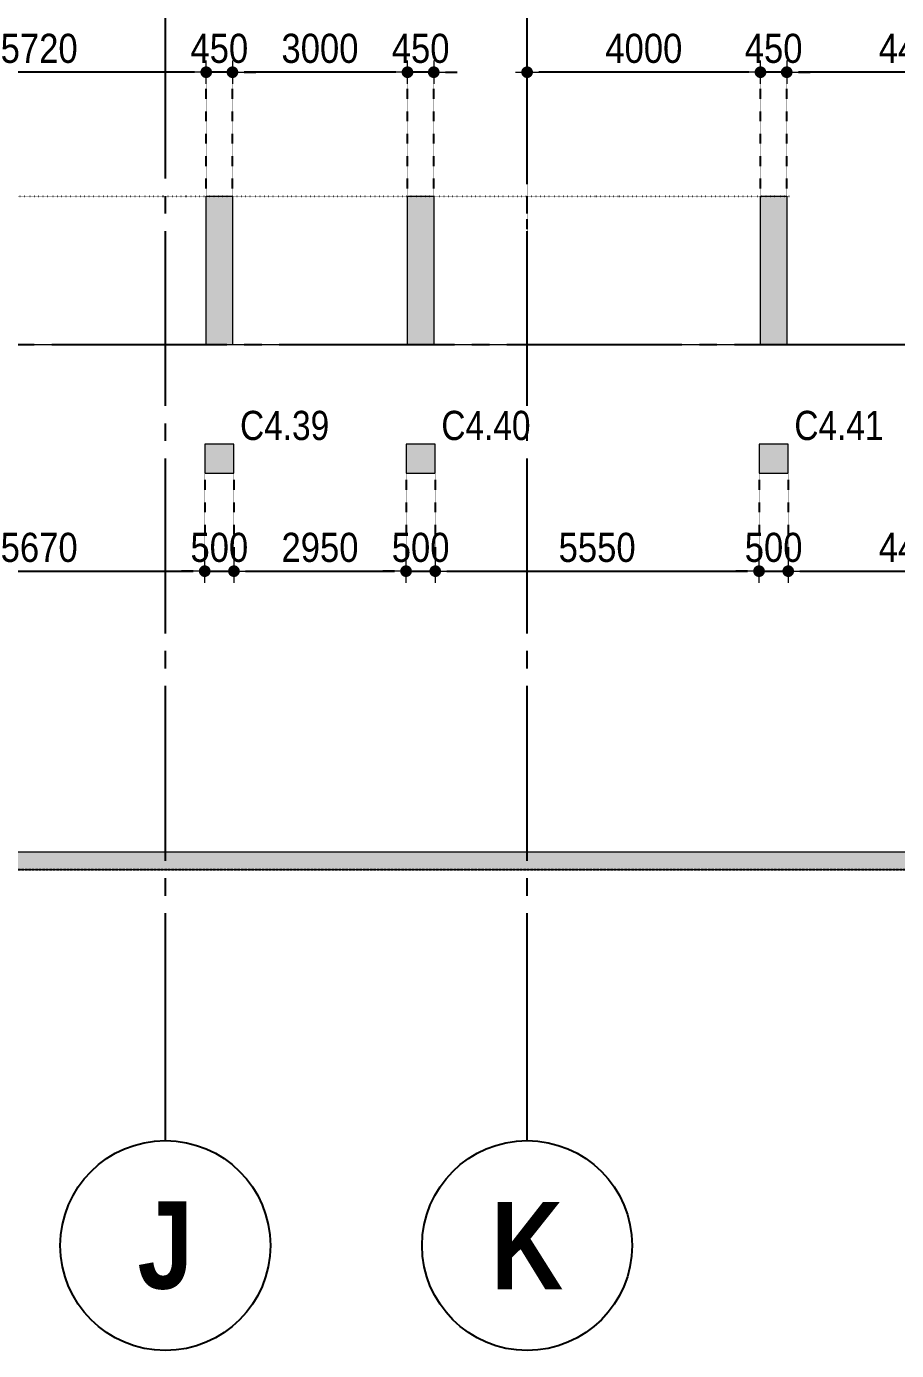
# Model space of a CAD drawing. Header units: millimetres. Extents: x -3973692 to -2843767, y 592734 to 838475.
# Drawn here: x -3680225 to -3665314, y 592734 to 615443 of the extents above; entities that cross this region are included whole.
import ezdxf
from ezdxf.enums import TextEntityAlignment as Align

# ---------------------------------------------------------------- set-up
doc = ezdxf.new("R2010")
doc.units = ezdxf.units.MM
doc.header["$MEASUREMENT"] = 0
doc.header["$PDMODE"] = 3
doc.header["$PDSIZE"] = -20
for name, pattern in [('CHG_XX_Cot_Ham 1$0$MB_Luoi truc$0$Center101', [13, 10, -1, 1, -1]), ('CHG_XX_Cot_Ham 1$0$MB_Luoi truc$0$HTT Hidden 21', [3, 2, -1]), ('CHG_XX_Luoi truc$0$MB_Luoi truc$0$Center101', [13, 10, -1, 1, -1]), ('DIVIDE2', [15.875, 6.35, -3.175, 0, -3.175, 0, -3.175]), ('DOT2', [0.125, 0, -0.125]), ('HIDDEN5', [2.8375, 1.25, -1.5875])]:
    doc.linetypes.add(name, pattern=pattern)
doc.layers.get('0').update_dxf_attribs({"lineweight": 9})
doc.layers.get('Defpoints').update_dxf_attribs({"color": 10, "lineweight": 0})
for name, color, linetype, lineweight in [("'S_General_Dim_1", 1, 'Continuous', 18), ("'S_General_Divide_3 Intermediate", 3, 'DIVIDE2', 40), ('CHG_XX_Cot_Ham 1$0$Ap0302_PC', 150, 'Continuous', 9), ('CHG_XX_Cot_Ham 1$0$Ap0302_PC @ 1', 150, 'Continuous', 9), ('CHG_XX_Cot_Ham 1$0$Ap0302_PC @ 150 VP1', 150, 'Continuous', 9), ('CHG_XX_Cot_Ham 1$0$Ap0302_PC @ 150 VP2', 150, 'Continuous', 9), ('CHG_XX_Cot_Ham 1$0$Ap0302_PC @ 150 VP3', 150, 'Continuous', 9), ('CHG_XX_Cot_Ham 1$0$Ap0302_PC @ 150 VP4', 150, 'Continuous', 9), ('CHG_XX_Cot_Ham 1$0$Ap0302_PC @ 150 VP5', 150, 'Continuous', 9), ('CHG_XX_Cot_Ham 1$0$Ap0302_PC @ 150 VP6', 150, 'Continuous', 9), ('CHG_XX_Cot_Ham 1$0$Ap0302_PC @ 150 VP7', 150, 'Continuous', 9), ('CHG_XX_Cot_Ham 1$0$Ap0302_PC @ 150 VP8', 150, 'Continuous', 9), ('CHG_XX_Cot_Ham 1$0$Ap0302_PC @ 150 VP9', 150, 'Continuous', 9), ('CHG_XX_Cot_Ham 1$0$Ap0302_PC @ 150 VPModel', 150, 'Continuous', 9), ('CHG_XX_Cot_Ham 1$0$Ap0311_H', 8, 'Continuous', 15), ('CHG_XX_Cot_Ham 1$0$MB_Luoi truc$0$Grid Line', 251, 'CHG_XX_Cot_Ham 1$0$MB_Luoi truc$0$Center101', 9), ('CHG_XX_Cot_Ham 1$0$S_Concrete_Cont_2 Normal', 2, 'Continuous', 13), ('TEXT', 7, 'Continuous', 15)]:
    doc.layers.add(name, color=color, linetype=linetype, lineweight=lineweight)
for name, color, linetype in [('CHG_XX_Cot_Ham 1$0$MB_Cot ham$0$Concrete Line', 6, 'Continuous'), ('CHG_XX_Cot_Ham 1$0$mb_cot tang 1-3$0$Concrete Line', 6, 'Continuous'), ('CHG_XX_Luoi truc$0$Grid', 34, 'Continuous'), ('CHG_XX_Luoi truc$0$Grid Line', 251, 'CHG_XX_Luoi truc$0$MB_Luoi truc$0$Center101'), ('dim', 1, 'Continuous')]:
    doc.layers.add(name, color=color, linetype=linetype)
doc.styles.add('arial', font='arial.ttf', dxfattribs={"width": 0.85})
doc.styles.add('CHG_XX_Luoi truc$0$MB_Luoi truc$0$Grid A-F$0$VNI-HelveCB', font='')
doc.styles.add('TTP-HelCon', font='')
doc.styles.get('CHG_XX_Luoi truc$0$MB_Luoi truc$0$Grid A-F$0$VNI-HelveCB').set_extended_font_data('VNI-Helve-Condense', bold=True)
doc.styles.get('TTP-HelCon').set_extended_font_data('VNI-Helve-Condense')
doc.dimstyles.new('200', dxfattribs={"dimscale": 200, "dimtxt": 2.5, "dimasz": 1, "dimexe": 0, "dimexo": 0, "dimgap": 0.75, "dimtad": 1, "dimdec": 0, "dimrnd": 10, "dimzin": 9, "dimdsep": 46, "dimtxsty": 'arial', "dimblk1": 'DIMDOT', "dimblk2": 'DIMDOT', "dimsah": 1, "dimcen": 2, "dimdle": 3, "dimclre": 8, "dimclrt": 2, "dimadec": 0, "dimazin": 0, "dimtfac": 1, "dimtdec": 0, "dimtix": 1, "dimtmove": 2, "dimatfit": 3, "dimldrblk": 'DIMPIJL', "dimfxl": 1, "dimtvp": 1.8, "dimtolj": 1, "dimtzin": 0, "dimarcsym": 0})

# ---------------------------------------------------------------- blocks, each defined once
blk = doc.blocks.new('*U2841')
at = {"layer": 'CHG_XX_Luoi truc$0$Grid', "lineweight": -2}
blk.add_line((0, -3), (0, 0), dxfattribs=at)
blk.add_circle((0, -9), 6, dxfattribs=at)
at = {"layer": 'CHG_XX_Luoi truc$0$Grid Line'}
blk.add_line((0, 0), (0, 608), dxfattribs=at)
at = {"layer": 'CHG_XX_Luoi truc$0$Grid', "lineweight": -2, "style": 'CHG_XX_Luoi truc$0$MB_Luoi truc$0$Grid A-F$0$VNI-HelveCB'}
for tag, p in [('GRIDSUB', (0, 617)), ('GRID', (0, -9))]:
    blk.add_attdef(tag, text='', height=5, dxfattribs=at).set_placement(p, align=Align.MIDDLE)
blk = doc.blocks.new('*U2843')
at = {"layer": 'CHG_XX_Luoi truc$0$Grid Line'}
blk.add_line((0, 0), (0, 438), dxfattribs=at)
at = {"layer": 'CHG_XX_Luoi truc$0$Grid', "lineweight": -2, "style": 'CHG_XX_Luoi truc$0$MB_Luoi truc$0$Grid A-F$0$VNI-HelveCB'}
for tag, p in [('GRIDSUB', (0, 447)), ('GRID', (0, -9))]:
    blk.add_attdef(tag, text='', height=5, dxfattribs=at).set_placement(p, align=Align.MIDDLE)
blk = doc.blocks.new('CHG_XX_Luoi truc')
at = {"layer": 'CHG_XX_Luoi truc$0$Grid'}
ref = blk.add_blockref('*U2841', (70650, -12747), dxfattribs=dict(at, xscale=300, yscale=300, zscale=300))
ref.add_attrib('GRID', 'J', dxfattribs={"lineweight": -2, "height": 1500, "style": 'CHG_XX_Luoi truc$0$MB_Luoi truc$0$Grid A-F$0$VNI-HelveCB'}).set_placement((70650, -15447), align=Align.MIDDLE)
ref = blk.add_blockref('*U2841', (76850, -12747), dxfattribs=dict(at, xscale=300, yscale=300, zscale=300))
ref.add_attrib('GRID', 'K', dxfattribs={"lineweight": -2, "height": 1500, "style": 'CHG_XX_Luoi truc$0$MB_Luoi truc$0$Grid A-F$0$VNI-HelveCB'}).set_placement((76850, -15447), align=Align.MIDDLE)
at = {"layer": 'CHG_XX_Luoi truc$0$Grid', "xscale": 300.0000000000013, "yscale": 300.0000000000013, "zscale": 300.0000000000013, "rotation": 90}
blk.add_blockref('*U2843', (110703, 0), dxfattribs=at)
blk = doc.blocks.new('*U3241')
at = {"layer": 'CHG_XX_Cot_Ham 1$0$Ap0302_PC @ 1'}
h = blk.add_hatch(color=256, dxfattribs=at)
h.dxf.hatch_style = 1
h.paths.add_polyline_path([(450, 0), (0, 0), (0, -2550), (450, -2550)])
at = {"layer": 'CHG_XX_Cot_Ham 1$0$Ap0302_PC @ 150 VP1'}
h = blk.add_hatch(color=256, dxfattribs=at)
h.dxf.hatch_style = 1
h.paths.add_polyline_path([(450, 0), (0, 0), (0, -2550), (450, -2550)])
at = {"layer": 'CHG_XX_Cot_Ham 1$0$Ap0302_PC @ 150 VP2'}
h = blk.add_hatch(color=256, dxfattribs=at)
h.dxf.hatch_style = 1
h.paths.add_polyline_path([(450, 0), (0, 0), (0, -2550), (450, -2550)])
at = {"layer": 'CHG_XX_Cot_Ham 1$0$Ap0302_PC @ 150 VP3'}
h = blk.add_hatch(color=256, dxfattribs=at)
h.dxf.hatch_style = 1
h.paths.add_polyline_path([(450, 0), (0, 0), (0, -2550), (450, -2550)])
at = {"layer": 'CHG_XX_Cot_Ham 1$0$Ap0302_PC @ 150 VP4'}
h = blk.add_hatch(color=256, dxfattribs=at)
h.dxf.hatch_style = 1
h.paths.add_polyline_path([(450, 0), (0, 0), (0, -2550), (450, -2550)])
at = {"layer": 'CHG_XX_Cot_Ham 1$0$Ap0302_PC @ 150 VP5'}
h = blk.add_hatch(color=256, dxfattribs=at)
h.dxf.hatch_style = 1
h.paths.add_polyline_path([(450, 0), (0, 0), (0, -2550), (450, -2550)])
at = {"layer": 'CHG_XX_Cot_Ham 1$0$Ap0302_PC @ 150 VP6'}
h = blk.add_hatch(color=256, dxfattribs=at)
h.dxf.hatch_style = 1
h.paths.add_polyline_path([(450, 0), (0, 0), (0, -2550), (450, -2550)])
at = {"layer": 'CHG_XX_Cot_Ham 1$0$Ap0302_PC @ 150 VP7'}
h = blk.add_hatch(color=256, dxfattribs=at)
h.dxf.hatch_style = 1
h.paths.add_polyline_path([(450, 0), (0, 0), (0, -2550), (450, -2550)])
at = {"layer": 'CHG_XX_Cot_Ham 1$0$Ap0302_PC @ 150 VP8'}
h = blk.add_hatch(color=256, dxfattribs=at)
h.dxf.hatch_style = 1
h.paths.add_polyline_path([(450, 0), (0, 0), (0, -2550), (450, -2550)])
at = {"layer": 'CHG_XX_Cot_Ham 1$0$Ap0302_PC @ 150 VP9'}
h = blk.add_hatch(color=256, dxfattribs=at)
h.dxf.hatch_style = 1
h.paths.add_polyline_path([(450, 0), (0, 0), (0, -2550), (450, -2550)])
at = {"layer": 'CHG_XX_Cot_Ham 1$0$Ap0302_PC @ 150 VPModel'}
h = blk.add_hatch(color=256, dxfattribs=at)
h.dxf.hatch_style = 1
h.paths.add_polyline_path([(450, 0), (0, 0), (0, -2550), (450, -2550)])
blk = doc.blocks.new('CHG_XX_Cot_Ham 1$0$Block A_C450x2250')
at = {"layer": 'CHG_XX_Cot_Ham 1$0$Ap0302_PC'}
blk.add_lwpolyline([(450, -2550), (0, -2550), (0, 0), (450, 0)], close=True, dxfattribs=at)
blk.add_blockref('*U3241', (0, 0), dxfattribs=at)
blk = doc.blocks.new('*U3243')
at = {"layer": 'CHG_XX_Cot_Ham 1$0$Ap0302_PC @ 1'}
h = blk.add_hatch(color=3, dxfattribs=at)
h.dxf.hatch_style = 1
h.paths.add_polyline_path([(-250, -250), (-250, 250), (250, 250), (250, -250)])
at = {"layer": 'CHG_XX_Cot_Ham 1$0$Ap0302_PC @ 150 VP1'}
h = blk.add_hatch(color=3, dxfattribs=at)
h.dxf.hatch_style = 1
h.paths.add_polyline_path([(-250, -250), (-250, 250), (250, 250), (250, -250)])
at = {"layer": 'CHG_XX_Cot_Ham 1$0$Ap0302_PC @ 150 VP2'}
h = blk.add_hatch(color=3, dxfattribs=at)
h.dxf.hatch_style = 1
h.paths.add_polyline_path([(-250, -250), (-250, 250), (250, 250), (250, -250)])
at = {"layer": 'CHG_XX_Cot_Ham 1$0$Ap0302_PC @ 150 VP3'}
h = blk.add_hatch(color=3, dxfattribs=at)
h.dxf.hatch_style = 1
h.paths.add_polyline_path([(-250, -250), (-250, 250), (250, 250), (250, -250)])
at = {"layer": 'CHG_XX_Cot_Ham 1$0$Ap0302_PC @ 150 VP4'}
h = blk.add_hatch(color=3, dxfattribs=at)
h.dxf.hatch_style = 1
h.paths.add_polyline_path([(-250, -250), (-250, 250), (250, 250), (250, -250)])
at = {"layer": 'CHG_XX_Cot_Ham 1$0$Ap0302_PC @ 150 VP5'}
h = blk.add_hatch(color=3, dxfattribs=at)
h.dxf.hatch_style = 1
h.paths.add_polyline_path([(-250, -250), (-250, 250), (250, 250), (250, -250)])
at = {"layer": 'CHG_XX_Cot_Ham 1$0$Ap0302_PC @ 150 VP6'}
h = blk.add_hatch(color=3, dxfattribs=at)
h.dxf.hatch_style = 1
h.paths.add_polyline_path([(-250, -250), (-250, 250), (250, 250), (250, -250)])
at = {"layer": 'CHG_XX_Cot_Ham 1$0$Ap0302_PC @ 150 VP7'}
h = blk.add_hatch(color=3, dxfattribs=at)
h.dxf.hatch_style = 1
h.paths.add_polyline_path([(-250, -250), (-250, 250), (250, 250), (250, -250)])
at = {"layer": 'CHG_XX_Cot_Ham 1$0$Ap0302_PC @ 150 VP8'}
h = blk.add_hatch(color=3, dxfattribs=at)
h.dxf.hatch_style = 1
h.paths.add_polyline_path([(-250, -250), (-250, 250), (250, 250), (250, -250)])
at = {"layer": 'CHG_XX_Cot_Ham 1$0$Ap0302_PC @ 150 VP9'}
h = blk.add_hatch(color=3, dxfattribs=at)
h.dxf.hatch_style = 1
h.paths.add_polyline_path([(-250, -250), (-250, 250), (250, 250), (250, -250)])
at = {"layer": 'CHG_XX_Cot_Ham 1$0$Ap0302_PC @ 150 VPModel'}
h = blk.add_hatch(color=3, dxfattribs=at)
h.dxf.hatch_style = 1
h.paths.add_polyline_path([(-250, -250), (-250, 250), (250, 250), (250, -250)])
blk = doc.blocks.new('CHG_XX_Cot_Ham 1$0$500x500')
at = {"layer": 'CHG_XX_Cot_Ham 1$0$Ap0302_PC'}
blk.add_lwpolyline([(250, -250), (250, 250), (-250, 250), (-250, -250)], close=True, dxfattribs=at)
blk.add_blockref('*U3243', (0, 0), dxfattribs=at)
blk = doc.blocks.new('CHG_XX_Cot_Ham 1')
at = {"layer": 'CHG_XX_Cot_Ham 1$0$Ap0311_H'}
h = blk.add_hatch(color=256, dxfattribs=at)
h.dxf.hatch_style = 1
h.paths.add_polyline_path([(99639.2, 163400), (-10900, 163400), (-10900, 85450), (-300, 85450), (-300, 84050), (32350, 84050), (32350, -9000), (103575.5, -9000), (106050, -6022), (106050, 158254.3)])
h.paths.add_polyline_path([(99533.7, 163100), (105750, 158110.4), (105750, 90450), (105650, 90450), (105650, 90450), (105750, 90450), (105750, 13850), (105750, 13825.9), (105750, -5913.6), (103434.7, -8700), (93600, -8700), (32650, -8700), (32650, 84350), (0, 84350), (0, 85750), (-10600, 85750), (-10600, 163100), (93600, 163100)], flags=16)
at = {"layer": 'CHG_XX_Cot_Ham 1$0$Ap0302_PC'}
blk.add_lwpolyline([(32350, 84050), (-300, 84050), (-300, 85450), (-10900, 85450), (-10900, 163400), (99639.2, 163400), (106050, 158254.3), (106050, -6022), (103575.5, -9000), (32350, -9000)], close=True, dxfattribs=at)
blk.add_lwpolyline([(105750, 90444), (105750, -5913.6), (103434.7, -8700), (32650, -8700), (32650, 84350), (0, 84350), (0, 85750), (-10600, 85750), (-10600, 163100), (99533.7, 163100), (105750, 158110.4), (105750, 127475.9)], dxfattribs=at)
at = {"layer": 'CHG_XX_Cot_Ham 1$0$MB_Cot ham$0$Concrete Line', "linetype": 'CHG_XX_Cot_Ham 1$0$MB_Luoi truc$0$HTT Hidden 21'}
blk.add_lwpolyline([(99639.2, 163400), (106050, 158254.3), (106050, -6022), (103575.5, -9000), (32350, -9000), (32350, 84050), (-300, 84050), (-300, 85450), (-10900, 85450), (-10900, 163400)], close=True, dxfattribs=at)
at = {"layer": 'CHG_XX_Cot_Ham 1$0$MB_Luoi truc$0$Grid Line'}
blk.add_line((110702.9, 0), (-20697.1, 0), dxfattribs=at)
at = {"layer": 'CHG_XX_Cot_Ham 1$0$Ap0302_PC'}
for p in [(71350, 2550), (74800, 2550), (80850, 2550)]:
    blk.add_blockref('CHG_XX_Cot_Ham 1$0$Block A_C450x2250', p, dxfattribs=at)
at = {"layer": 'CHG_XX_Cot_Ham 1$0$mb_cot tang 1-3$0$Concrete Line'}
blk.add_blockref('CHG_XX_Luoi truc', (0, 0), dxfattribs=at)
at = {"layer": 'CHG_XX_Cot_Ham 1$0$S_Concrete_Cont_2 Normal'}
for p in [(71575, -1950), (75025, -1950), (81075, -1950)]:
    blk.add_blockref('CHG_XX_Cot_Ham 1$0$500x500', p, dxfattribs=at)
blk = doc.blocks.new('DIMDOT')
for p, q in [((1, 0), (-1, 0)), ((0, -1), (0, 1))]:
    blk.add_line(p, q)
at = {"const_width": 0.5}
blk.add_lwpolyline([(-0.25, 0, 1), (0.25, 0, 1)], format="xyb", close=True, dxfattribs=at)
blk = doc.blocks.new('*D2053')
at = {"layer": "'S_General_Dim_1", "color": 8, "linetype": 'HIDDEN5', "lineweight": -2, "transparency": 16777216}
for p, q in [((-3667195, 612531), (-3667195, 614659)), ((-3662720, 613582), (-3662720, 614659))]:
    blk.add_line(p, q, dxfattribs=at)
at = {"layer": "'S_General_Dim_1", "color": 0, "lineweight": -2, "transparency": 16777216}
blk.add_line((-3662920, 614659), (-3666995, 614659), dxfattribs=at)
at = {"layer": 'Defpoints', "color": 0, "transparency": 16777216}
for p in [(-3667195, 614659), (-3662720, 613582), (-3667195, 612531)]:
    blk.add_point(p, dxfattribs=at)
at = {"layer": "'S_General_Dim_1", "color": 0, "lineweight": -2, "transparency": 16777216, "xscale": 200, "yscale": 200, "zscale": 200, "rotation": 180}
blk.add_blockref('DIMDOT', (-3667195, 614659), dxfattribs=at)
at = {"layer": "'S_General_Dim_1", "color": 0, "lineweight": -2, "transparency": 16777216, "xscale": 200, "yscale": 200, "zscale": 200}
blk.add_blockref('DIMDOT', (-3662720, 614659), dxfattribs=at)
at = {"layer": "'S_General_Dim_1", "color": 2, "transparency": 16777216, "insert": (-3664958, 615065), "char_height": 500, "attachment_point": 5, "style": 'arial'}
blk.add_mtext('\\A1;4480', dxfattribs=at)
blk = doc.blocks.new('DIMPIJL')
at = {"linetype": 'ByBlock'}
blk.add_solid([(-2.5, 0.42), (-2.5, -0.42), (0, 0)], dxfattribs=at)
blk = doc.blocks.new('*D2054')
at = {"layer": "'S_General_Dim_1", "color": 0, "lineweight": -2, "transparency": 16777216}
for p, q in [((-3667845, 614659), (-3668045, 614659)), ((-3667195, 614659), (-3667645, 614659)), ((-3666995, 614659), (-3666795, 614659))]:
    blk.add_line(p, q, dxfattribs=at)
at = {"layer": "'S_General_Dim_1", "color": 8, "linetype": 'HIDDEN5', "lineweight": -2, "transparency": 16777216}
for p, q in [((-3667645, 612531), (-3667645, 614659)), ((-3667195, 612531), (-3667195, 614659))]:
    blk.add_line(p, q, dxfattribs=at)
at = {"layer": 'Defpoints', "color": 0, "transparency": 16777216}
for p in [(-3667645, 614659), (-3667645, 612531), (-3667195, 612531)]:
    blk.add_point(p, dxfattribs=at)
at = {"layer": "'S_General_Dim_1", "color": 0, "lineweight": -2, "transparency": 16777216, "xscale": 200, "yscale": 200, "zscale": 200}
blk.add_blockref('DIMDOT', (-3667645, 614659), dxfattribs=at)
at = {"layer": "'S_General_Dim_1", "color": 0, "lineweight": -2, "transparency": 16777216, "xscale": 200, "yscale": 200, "zscale": 200, "rotation": 180}
blk.add_blockref('DIMDOT', (-3667195, 614659), dxfattribs=at)
at = {"layer": "'S_General_Dim_1", "color": 2, "transparency": 16777216, "insert": (-3667420, 615065), "char_height": 500, "attachment_point": 5, "style": 'arial'}
blk.add_mtext('\\A1;450', dxfattribs=at)
blk = doc.blocks.new('*D2055')
at = {"layer": "'S_General_Dim_1", "color": 8, "linetype": 'HIDDEN5', "lineweight": -2, "transparency": 16777216}
for p, q in [((-3671645, 611598), (-3671645, 614659)), ((-3667645, 612531), (-3667645, 614659))]:
    blk.add_line(p, q, dxfattribs=at)
at = {"layer": "'S_General_Dim_1", "color": 0, "lineweight": -2, "transparency": 16777216}
blk.add_line((-3667845, 614659), (-3671445, 614659), dxfattribs=at)
at = {"layer": 'Defpoints', "color": 0, "transparency": 16777216}
for p in [(-3671645, 614659), (-3667645, 612531), (-3671645, 611598)]:
    blk.add_point(p, dxfattribs=at)
at = {"layer": "'S_General_Dim_1", "color": 0, "lineweight": -2, "transparency": 16777216, "xscale": 200, "yscale": 200, "zscale": 200, "rotation": 180}
blk.add_blockref('DIMDOT', (-3671645, 614659), dxfattribs=at)
at = {"layer": "'S_General_Dim_1", "color": 0, "lineweight": -2, "transparency": 16777216, "xscale": 200, "yscale": 200, "zscale": 200}
blk.add_blockref('DIMDOT', (-3667645, 614659), dxfattribs=at)
at = {"layer": "'S_General_Dim_1", "color": 2, "transparency": 16777216, "insert": (-3669645, 615065), "char_height": 500, "attachment_point": 5, "style": 'arial'}
blk.add_mtext('\\A1;4000', dxfattribs=at)
blk = doc.blocks.new('*D2069')
at = {"layer": "'S_General_Dim_1", "color": 0, "lineweight": -2, "transparency": 16777216}
for p, q in [((-3673895, 614659), (-3674095, 614659)), ((-3673245, 614659), (-3673695, 614659)), ((-3673045, 614659), (-3672845, 614659))]:
    blk.add_line(p, q, dxfattribs=at)
at = {"layer": "'S_General_Dim_1", "color": 8, "linetype": 'HIDDEN5', "lineweight": -2, "transparency": 16777216}
for p, q in [((-3673695, 612531), (-3673695, 614659)), ((-3673245, 612531), (-3673245, 614659))]:
    blk.add_line(p, q, dxfattribs=at)
at = {"layer": 'Defpoints', "color": 0, "transparency": 16777216}
for p in [(-3673695, 614659), (-3673695, 612531), (-3673245, 612531)]:
    blk.add_point(p, dxfattribs=at)
at = {"layer": "'S_General_Dim_1", "color": 0, "lineweight": -2, "transparency": 16777216, "xscale": 200, "yscale": 200, "zscale": 200}
blk.add_blockref('DIMDOT', (-3673695, 614659), dxfattribs=at)
at = {"layer": "'S_General_Dim_1", "color": 0, "lineweight": -2, "transparency": 16777216, "xscale": 200, "yscale": 200, "zscale": 200, "rotation": 180}
blk.add_blockref('DIMDOT', (-3673245, 614659), dxfattribs=at)
at = {"layer": "'S_General_Dim_1", "color": 2, "transparency": 16777216, "insert": (-3673470, 615065), "char_height": 500, "attachment_point": 5, "style": 'arial'}
blk.add_mtext('\\A1;450', dxfattribs=at)
blk = doc.blocks.new('*D2070')
at = {"layer": "'S_General_Dim_1", "color": 8, "linetype": 'HIDDEN5', "lineweight": -2, "transparency": 16777216}
for p, q in [((-3676695, 612531), (-3676695, 614659)), ((-3673695, 612531), (-3673695, 614659))]:
    blk.add_line(p, q, dxfattribs=at)
at = {"layer": "'S_General_Dim_1", "color": 0, "lineweight": -2, "transparency": 16777216}
blk.add_line((-3673895, 614659), (-3676495, 614659), dxfattribs=at)
at = {"layer": 'Defpoints', "color": 0, "transparency": 16777216}
for p in [(-3676695, 614659), (-3676695, 612531), (-3673695, 612531)]:
    blk.add_point(p, dxfattribs=at)
at = {"layer": "'S_General_Dim_1", "color": 0, "lineweight": -2, "transparency": 16777216, "xscale": 200, "yscale": 200, "zscale": 200, "rotation": 180}
blk.add_blockref('DIMDOT', (-3676695, 614659), dxfattribs=at)
at = {"layer": "'S_General_Dim_1", "color": 0, "lineweight": -2, "transparency": 16777216, "xscale": 200, "yscale": 200, "zscale": 200}
blk.add_blockref('DIMDOT', (-3673695, 614659), dxfattribs=at)
at = {"layer": "'S_General_Dim_1", "color": 2, "transparency": 16777216, "insert": (-3675195, 615065), "char_height": 500, "attachment_point": 5, "style": 'arial'}
blk.add_mtext('\\A1;3000', dxfattribs=at)
blk = doc.blocks.new('*D2071')
at = {"layer": "'S_General_Dim_1", "color": 0, "lineweight": -2, "transparency": 16777216}
for p, q in [((-3677345, 614659), (-3677545, 614659)), ((-3676695, 614659), (-3677145, 614659)), ((-3676495, 614659), (-3676295, 614659))]:
    blk.add_line(p, q, dxfattribs=at)
at = {"layer": "'S_General_Dim_1", "color": 8, "linetype": 'HIDDEN5', "lineweight": -2, "transparency": 16777216}
for p, q in [((-3677145, 612531), (-3677145, 614659)), ((-3676695, 612531), (-3676695, 614659))]:
    blk.add_line(p, q, dxfattribs=at)
at = {"layer": 'Defpoints', "color": 0, "transparency": 16777216}
for p in [(-3677145, 614659), (-3677145, 612531), (-3676695, 612531)]:
    blk.add_point(p, dxfattribs=at)
at = {"layer": "'S_General_Dim_1", "color": 0, "lineweight": -2, "transparency": 16777216, "xscale": 200, "yscale": 200, "zscale": 200}
blk.add_blockref('DIMDOT', (-3677145, 614659), dxfattribs=at)
at = {"layer": "'S_General_Dim_1", "color": 0, "lineweight": -2, "transparency": 16777216, "xscale": 200, "yscale": 200, "zscale": 200, "rotation": 180}
blk.add_blockref('DIMDOT', (-3676695, 614659), dxfattribs=at)
at = {"layer": "'S_General_Dim_1", "color": 2, "transparency": 16777216, "insert": (-3676920, 615065), "char_height": 500, "attachment_point": 5, "style": 'arial'}
blk.add_mtext('\\A1;450', dxfattribs=at)
blk = doc.blocks.new('*D2072')
at = {"layer": "'S_General_Dim_1", "color": 8, "linetype": 'HIDDEN5', "lineweight": -2, "transparency": 16777216}
for p, q in [((-3682870, 612531), (-3682870, 614659)), ((-3677145, 612531), (-3677145, 614659))]:
    blk.add_line(p, q, dxfattribs=at)
at = {"layer": "'S_General_Dim_1", "color": 0, "lineweight": -2, "transparency": 16777216}
blk.add_line((-3677345, 614659), (-3682670, 614659), dxfattribs=at)
at = {"layer": 'Defpoints', "color": 0, "transparency": 16777216}
for p in [(-3682870, 614659), (-3682870, 612531), (-3677145, 612531)]:
    blk.add_point(p, dxfattribs=at)
at = {"layer": "'S_General_Dim_1", "color": 0, "lineweight": -2, "transparency": 16777216, "xscale": 200, "yscale": 200, "zscale": 200, "rotation": 180}
blk.add_blockref('DIMDOT', (-3682870, 614659), dxfattribs=at)
at = {"layer": "'S_General_Dim_1", "color": 0, "lineweight": -2, "transparency": 16777216, "xscale": 200, "yscale": 200, "zscale": 200}
blk.add_blockref('DIMDOT', (-3677145, 614659), dxfattribs=at)
at = {"layer": "'S_General_Dim_1", "color": 2, "transparency": 16777216, "insert": (-3680008, 615065), "char_height": 500, "attachment_point": 5, "style": 'arial'}
blk.add_mtext('\\A1;5720', dxfattribs=at)
blk = doc.blocks.new('PODIUM')
at = {"layer": 'TEXT', "color": 6, "style": 'TTP-HelCon'}
for s, p in [('C4.39', (-5516, -67775)), ('C4.40', (-2066, -67775)), ('C4.41', (3984, -67775))]:
    blk.add_text(s, height=500, dxfattribs=at).set_placement(p)
blk = doc.blocks.new('*D2752')
at = {"layer": "'S_General_Dim_1", "color": 8, "linetype": 'HIDDEN5', "lineweight": -2, "transparency": 16777216}
for p, q in [((-3682845, 607781), (-3682845, 606101)), ((-3677170, 607781), (-3677170, 606101))]:
    blk.add_line(p, q, dxfattribs=at)
at = {"layer": "'S_General_Dim_1", "color": 0, "lineweight": -2, "transparency": 16777216}
blk.add_line((-3682645, 606101), (-3677370, 606101), dxfattribs=at)
at = {"layer": 'Defpoints', "color": 0, "transparency": 16777216}
for p in [(-3682845, 607781), (-3677170, 607781), (-3677170, 606101)]:
    blk.add_point(p, dxfattribs=at)
at = {"layer": "'S_General_Dim_1", "color": 0, "lineweight": -2, "transparency": 16777216, "xscale": 200, "yscale": 200, "zscale": 200, "rotation": 180}
blk.add_blockref('DIMDOT', (-3682845, 606101), dxfattribs=at)
at = {"layer": "'S_General_Dim_1", "color": 0, "lineweight": -2, "transparency": 16777216, "xscale": 200, "yscale": 200, "zscale": 200}
blk.add_blockref('DIMDOT', (-3677170, 606101), dxfattribs=at)
at = {"layer": "'S_General_Dim_1", "color": 2, "transparency": 16777216, "insert": (-3680008, 606506), "char_height": 500, "attachment_point": 5, "style": 'arial'}
blk.add_mtext('\\A1;5670', dxfattribs=at)
blk = doc.blocks.new('*D2753')
at = {"layer": "'S_General_Dim_1", "color": 8, "linetype": 'HIDDEN5', "lineweight": -2, "transparency": 16777216}
for p, q in [((-3677170, 607781), (-3677170, 606101)), ((-3676670, 607781), (-3676670, 606101))]:
    blk.add_line(p, q, dxfattribs=at)
at = {"layer": "'S_General_Dim_1", "color": 0, "lineweight": -2, "transparency": 16777216}
for p, q in [((-3677370, 606101), (-3677570, 606101)), ((-3677170, 606101), (-3676670, 606101)), ((-3676470, 606101), (-3676270, 606101))]:
    blk.add_line(p, q, dxfattribs=at)
at = {"layer": 'Defpoints', "color": 0, "transparency": 16777216}
for p in [(-3677170, 607781), (-3676670, 607781), (-3676670, 606101)]:
    blk.add_point(p, dxfattribs=at)
at = {"layer": "'S_General_Dim_1", "color": 0, "lineweight": -2, "transparency": 16777216, "xscale": 200, "yscale": 200, "zscale": 200}
blk.add_blockref('DIMDOT', (-3677170, 606101), dxfattribs=at)
at = {"layer": "'S_General_Dim_1", "color": 0, "lineweight": -2, "transparency": 16777216, "xscale": 200, "yscale": 200, "zscale": 200, "rotation": 180}
blk.add_blockref('DIMDOT', (-3676670, 606101), dxfattribs=at)
at = {"layer": "'S_General_Dim_1", "color": 2, "transparency": 16777216, "insert": (-3676920, 606506), "char_height": 500, "attachment_point": 5, "style": 'arial'}
blk.add_mtext('\\A1;500', dxfattribs=at)
blk = doc.blocks.new('*D2754')
at = {"layer": "'S_General_Dim_1", "color": 8, "linetype": 'HIDDEN5', "lineweight": -2, "transparency": 16777216}
for p, q in [((-3676670, 607781), (-3676670, 606101)), ((-3673720, 607781), (-3673720, 606101))]:
    blk.add_line(p, q, dxfattribs=at)
at = {"layer": "'S_General_Dim_1", "color": 0, "lineweight": -2, "transparency": 16777216}
blk.add_line((-3676470, 606101), (-3673920, 606101), dxfattribs=at)
at = {"layer": 'Defpoints', "color": 0, "transparency": 16777216}
for p in [(-3676670, 607781), (-3673720, 607781), (-3673720, 606101)]:
    blk.add_point(p, dxfattribs=at)
at = {"layer": "'S_General_Dim_1", "color": 0, "lineweight": -2, "transparency": 16777216, "xscale": 200, "yscale": 200, "zscale": 200, "rotation": 180}
blk.add_blockref('DIMDOT', (-3676670, 606101), dxfattribs=at)
at = {"layer": "'S_General_Dim_1", "color": 0, "lineweight": -2, "transparency": 16777216, "xscale": 200, "yscale": 200, "zscale": 200}
blk.add_blockref('DIMDOT', (-3673720, 606101), dxfattribs=at)
at = {"layer": "'S_General_Dim_1", "color": 2, "transparency": 16777216, "insert": (-3675195, 606506), "char_height": 500, "attachment_point": 5, "style": 'arial'}
blk.add_mtext('\\A1;2950', dxfattribs=at)
blk = doc.blocks.new('*D2755')
at = {"layer": "'S_General_Dim_1", "color": 8, "linetype": 'HIDDEN5', "lineweight": -2, "transparency": 16777216}
for p, q in [((-3673720, 607781), (-3673720, 606101)), ((-3673220, 607781), (-3673220, 606101))]:
    blk.add_line(p, q, dxfattribs=at)
at = {"layer": "'S_General_Dim_1", "color": 0, "lineweight": -2, "transparency": 16777216}
for p, q in [((-3673920, 606101), (-3674120, 606101)), ((-3673720, 606101), (-3673220, 606101)), ((-3673020, 606101), (-3672820, 606101))]:
    blk.add_line(p, q, dxfattribs=at)
at = {"layer": 'Defpoints', "color": 0, "transparency": 16777216}
for p in [(-3673720, 607781), (-3673220, 607781), (-3673220, 606101)]:
    blk.add_point(p, dxfattribs=at)
at = {"layer": "'S_General_Dim_1", "color": 0, "lineweight": -2, "transparency": 16777216, "xscale": 200, "yscale": 200, "zscale": 200}
blk.add_blockref('DIMDOT', (-3673720, 606101), dxfattribs=at)
at = {"layer": "'S_General_Dim_1", "color": 0, "lineweight": -2, "transparency": 16777216, "xscale": 200, "yscale": 200, "zscale": 200, "rotation": 180}
blk.add_blockref('DIMDOT', (-3673220, 606101), dxfattribs=at)
at = {"layer": "'S_General_Dim_1", "color": 2, "transparency": 16777216, "insert": (-3673470, 606506), "char_height": 500, "attachment_point": 5, "style": 'arial'}
blk.add_mtext('\\A1;500', dxfattribs=at)
blk = doc.blocks.new('*D2756')
at = {"layer": "'S_General_Dim_1", "color": 8, "linetype": 'HIDDEN5', "lineweight": -2, "transparency": 16777216}
for p, q in [((-3673220, 607781), (-3673220, 606101)), ((-3667670, 607781), (-3667670, 606101))]:
    blk.add_line(p, q, dxfattribs=at)
at = {"layer": "'S_General_Dim_1", "color": 0, "lineweight": -2, "transparency": 16777216}
blk.add_line((-3673020, 606101), (-3667870, 606101), dxfattribs=at)
at = {"layer": 'Defpoints', "color": 0, "transparency": 16777216}
for p in [(-3673220, 607781), (-3667670, 607781), (-3667670, 606101)]:
    blk.add_point(p, dxfattribs=at)
at = {"layer": "'S_General_Dim_1", "color": 0, "lineweight": -2, "transparency": 16777216, "xscale": 200, "yscale": 200, "zscale": 200, "rotation": 180}
blk.add_blockref('DIMDOT', (-3673220, 606101), dxfattribs=at)
at = {"layer": "'S_General_Dim_1", "color": 0, "lineweight": -2, "transparency": 16777216, "xscale": 200, "yscale": 200, "zscale": 200}
blk.add_blockref('DIMDOT', (-3667670, 606101), dxfattribs=at)
at = {"layer": "'S_General_Dim_1", "color": 2, "transparency": 16777216, "insert": (-3670445, 606506), "char_height": 500, "attachment_point": 5, "style": 'arial'}
blk.add_mtext('\\A1;5550', dxfattribs=at)
blk = doc.blocks.new('*D2757')
at = {"layer": "'S_General_Dim_1", "color": 8, "linetype": 'HIDDEN5', "lineweight": -2, "transparency": 16777216}
for p, q in [((-3667670, 607781), (-3667670, 606101)), ((-3667170, 607781), (-3667170, 606101))]:
    blk.add_line(p, q, dxfattribs=at)
at = {"layer": "'S_General_Dim_1", "color": 0, "lineweight": -2, "transparency": 16777216}
for p, q in [((-3667870, 606101), (-3668070, 606101)), ((-3667670, 606101), (-3667170, 606101)), ((-3666970, 606101), (-3666770, 606101))]:
    blk.add_line(p, q, dxfattribs=at)
at = {"layer": 'Defpoints', "color": 0, "transparency": 16777216}
for p in [(-3667670, 607781), (-3667170, 607781), (-3667170, 606101)]:
    blk.add_point(p, dxfattribs=at)
at = {"layer": "'S_General_Dim_1", "color": 0, "lineweight": -2, "transparency": 16777216, "xscale": 200, "yscale": 200, "zscale": 200}
blk.add_blockref('DIMDOT', (-3667670, 606101), dxfattribs=at)
at = {"layer": "'S_General_Dim_1", "color": 0, "lineweight": -2, "transparency": 16777216, "xscale": 200, "yscale": 200, "zscale": 200, "rotation": 180}
blk.add_blockref('DIMDOT', (-3667170, 606101), dxfattribs=at)
at = {"layer": "'S_General_Dim_1", "color": 2, "transparency": 16777216, "insert": (-3667420, 606506), "char_height": 500, "attachment_point": 5, "style": 'arial'}
blk.add_mtext('\\A1;500', dxfattribs=at)
blk = doc.blocks.new('*D2758')
at = {"layer": "'S_General_Dim_1", "color": 8, "linetype": 'HIDDEN5', "lineweight": -2, "transparency": 16777216}
for p, q in [((-3667170, 607781), (-3667170, 606101)), ((-3662745, 607781), (-3662745, 606101))]:
    blk.add_line(p, q, dxfattribs=at)
at = {"layer": "'S_General_Dim_1", "color": 0, "lineweight": -2, "transparency": 16777216}
blk.add_line((-3666970, 606101), (-3662945, 606101), dxfattribs=at)
at = {"layer": 'Defpoints', "color": 0, "transparency": 16777216}
for p in [(-3667170, 607781), (-3662745, 607781), (-3662745, 606101)]:
    blk.add_point(p, dxfattribs=at)
at = {"layer": "'S_General_Dim_1", "color": 0, "lineweight": -2, "transparency": 16777216, "xscale": 200, "yscale": 200, "zscale": 200, "rotation": 180}
blk.add_blockref('DIMDOT', (-3667170, 606101), dxfattribs=at)
at = {"layer": "'S_General_Dim_1", "color": 0, "lineweight": -2, "transparency": 16777216, "xscale": 200, "yscale": 200, "zscale": 200}
blk.add_blockref('DIMDOT', (-3662745, 606101), dxfattribs=at)
at = {"layer": "'S_General_Dim_1", "color": 2, "transparency": 16777216, "insert": (-3664958, 606506), "char_height": 500, "attachment_point": 5, "style": 'arial'}
blk.add_mtext('\\A1;4430', dxfattribs=at)

msp = doc.modelspace()

# ---------------------------------------------------------------- linework, layer by layer
at = {"layer": 'dim', "linetype": 'DOT2', "ltscale": 10}
msp.add_line((-3698595.2, 612531), (-3667145.2, 612531), dxfattribs=at)

# ---------------------------------------------------------------- block references
at = {"layer": "'S_General_Divide_3 Intermediate"}
msp.add_blockref('CHG_XX_Cot_Ham 1', (-3748495.2, 609981), dxfattribs=at)
at = {"layer": 'TEXT'}
msp.add_blockref('PODIUM', (-3671048.8, 676125.7), dxfattribs=at)

# ---------------------------------------------------------------- dimensions: what is measured, and where the dimension line sits
at = {"layer": "'S_General_Dim_1"}
for base, p1, p2, picture, middle in [((-3682870.2, 614659.3), (-3677145.2, 612531), (-3682870.2, 612531), '*D2072', (-3680007.7, 615064.6)), ((-3677145.2, 614659.3), (-3676695.2, 612531), (-3677145.2, 612531), '*D2071', (-3676920.2, 615064.6)), ((-3676695.2, 614659.3), (-3673695.2, 612531), (-3676695.2, 612531), '*D2070', (-3675195.2, 615064.8)), ((-3673695.2, 614659.3), (-3673245.2, 612531), (-3673695.2, 612531), '*D2069', (-3673470.2, 615064.6)), ((-3671645.2, 614659.3), (-3667645.2, 612531), (-3671645.2, 611598.1), '*D2055', (-3669645.2, 615064.6)), ((-3667645.2, 614659.3), (-3667195.2, 612531), (-3667645.2, 612531), '*D2054', (-3667420.2, 615064.6)), ((-3667195.2, 614659.3), (-3662720.2, 613582.2), (-3667195.2, 612531), '*D2053', (-3664957.7, 615064.6)), ((-3677170.2, 606100.6), (-3682845.2, 607781), (-3677170.2, 607781), '*D2752', (-3680007.7, 606505.9)), ((-3676670.2, 606100.6), (-3677170.2, 607781), (-3676670.2, 607781), '*D2753', (-3676920.2, 606505.9)), ((-3673720.2, 606100.6), (-3676670.2, 607781), (-3673720.2, 607781), '*D2754', (-3675195.2, 606505.9)), ((-3673220.2, 606100.6), (-3673720.2, 607781), (-3673220.2, 607781), '*D2755', (-3673470.2, 606505.9)), ((-3667670.2, 606100.6), (-3673220.2, 607781), (-3667670.2, 607781), '*D2756', (-3670445.2, 606505.9)), ((-3667170.2, 606100.6), (-3667670.2, 607781), (-3667170.2, 607781), '*D2757', (-3667420.2, 606505.9)), ((-3662745.2, 606100.6), (-3667170.2, 607781), (-3662745.2, 607781), '*D2758', (-3664957.7, 606506))]:
    dim = msp.add_linear_dim(base=base, p1=p1, p2=p2, dimstyle='200', dxfattribs=at)
    dim.commit()
    dim.dimension.update_dxf_attribs({"geometry": picture, "text_midpoint": middle})

doc.saveas('drawing.dxf')
